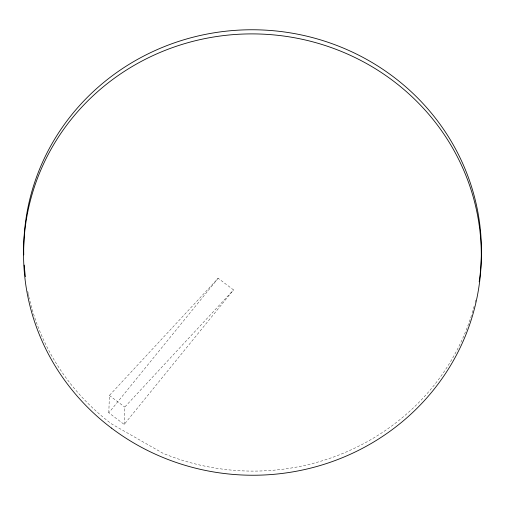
<?xml version="1.0" encoding="UTF-8"?>
<svg xmlns="http://www.w3.org/2000/svg" width="505" height="505" viewBox="0 0 505 505"><rect width="100%" height="100%" fill="white"/><g stroke="black" fill="none" stroke-linecap="round" stroke-linejoin="round"><path stroke-width="0.38" stroke-dasharray="2.52 1.89" d="M108.815 412.806L109.396 395.453L218.16 278.28L233.525 289.902L124.179 424.427L108.815 412.806L218.16 278.28M124.179 424.427L124.754 407.074L233.525 289.902M109.396 395.453L124.754 407.074M475.678 300.153A228.879 220.66 1.9 0 1 475.123 302.445M474.138 306.245A228.879 220.66 1.9 0 1 471.727 314.558M471.487 315.309A228.879 220.66 1.9 0 1 163.027 453.301L111.561 423.916A228.879 220.66 1.9 0 1 29.063 297.407M28.886 296.643A228.879 220.66 1.9 0 1 28.387 294.339M28.223 293.575A228.879 220.66 1.9 0 1 27.756 291.271"/><path stroke-width="0.76" d="M25.389 276.671A228.879 220.66 1.9 0 1 24.24 265.075M23.754 254.911A228.879 220.66 1.9 0 1 266.002 30.174A228.879 220.66 1.9 0 1 479.195 281.796M111.422 428.057A228.879 220.66 1.9 0 0 479.056 285.931A228.879 220.66 1.9 0 0 166.814 49.717A228.879 220.66 1.9 0 0 111.422 428.057"/></g></svg>
